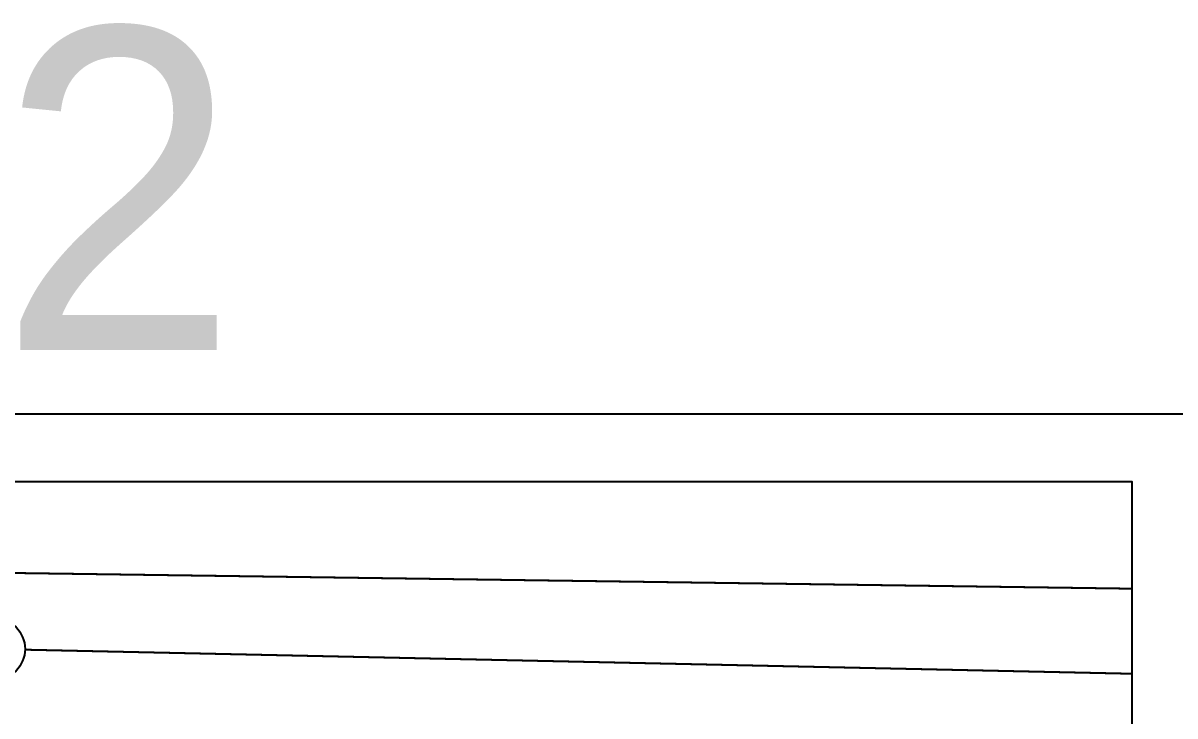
# Model space of a CAD drawing. Header units: millimetres. Extents: x 441061 to 442903, y 4515148 to 4515613.
# Drawn here: x 442283.56 to 442300.66, y 4515551.03 to 4515561.32 of the extents above; entities that cross this region are included whole.
import ezdxf

# ---------------------------------------------------------------- set-up
doc = ezdxf.new("R2010")
doc.units = ezdxf.units.MM
doc.linetypes.add('CONTINUA', pattern=[0])
doc.linetypes.add('CYPE_RAYAPUNTO', pattern=[0.4125, 0.2025, -0.105, 0, -0.105])
doc.layers.add('01_alzado', color=5, linetype='CONTINUA')
doc.layers.add('01_texto cartela', color=5, linetype='Continuous')
doc.layers.add('01_cartela', color=6, linetype='Continuous', plot=False)
doc.layers.add('INGIN SANEAMIENTO ENTERRADO FECALES', color=10, linetype='Continuous', lineweight=25)
doc.styles.add('Century Gothic_6', font='', dxfattribs={"height": 11})
doc.styles.get('Century Gothic_6').set_extended_font_data('Century Gothic')

msp = doc.modelspace()

# ---------------------------------------------------------------- linework, layer by layer
at = {"layer": '01_alzado', "elevation": 0}
msp.add_lwpolyline([(442263.258, 4515554.517), (442300.024, 4515554.517), (442300.024, 4515523.829), (442263.258, 4515523.829)], close=True, dxfattribs=at)
at = {"layer": '01_cartela', "color": 3, "elevation": 0}
msp.add_lwpolyline([(442262.258, 4515555.517), (442262.258, 4515512.447), (442323.534, 4515512.447), (442323.534, 4515555.517)], close=True, dxfattribs=at)
at = {"layer": 'INGIN SANEAMIENTO ENTERRADO FECALES', "color": 170, "linetype": 'CYPE_RAYAPUNTO', "const_width": 0.03, "elevation": 839.826}
msp.add_lwpolyline([(442282.197, 4515553.173), (442300.036, 4515552.923)], dxfattribs=at)
at = {"layer": 'INGIN SANEAMIENTO ENTERRADO FECALES', "linetype": 'CYPE_RAYAPUNTO', "const_width": 0.03, "elevation": 0}
msp.add_lwpolyline([(442300.024, 4515551.66), (442283.588, 4515552.017)], dxfattribs=at)
at = {"layer": 'INGIN SANEAMIENTO ENTERRADO FECALES'}
msp.add_circle((442283.132, 4515552.027, 0), 0.456, dxfattribs=at)

# ---------------------------------------------------------------- texts
at = {"layer": '01_texto cartela', "insert": (442286.757, 4515561.251, 0), "char_height": 4.7857, "attachment_point": 3, "style": 'Century Gothic_6'}
msp.add_mtext('P01-P02', dxfattribs=at)

doc.saveas('drawing.dxf')
